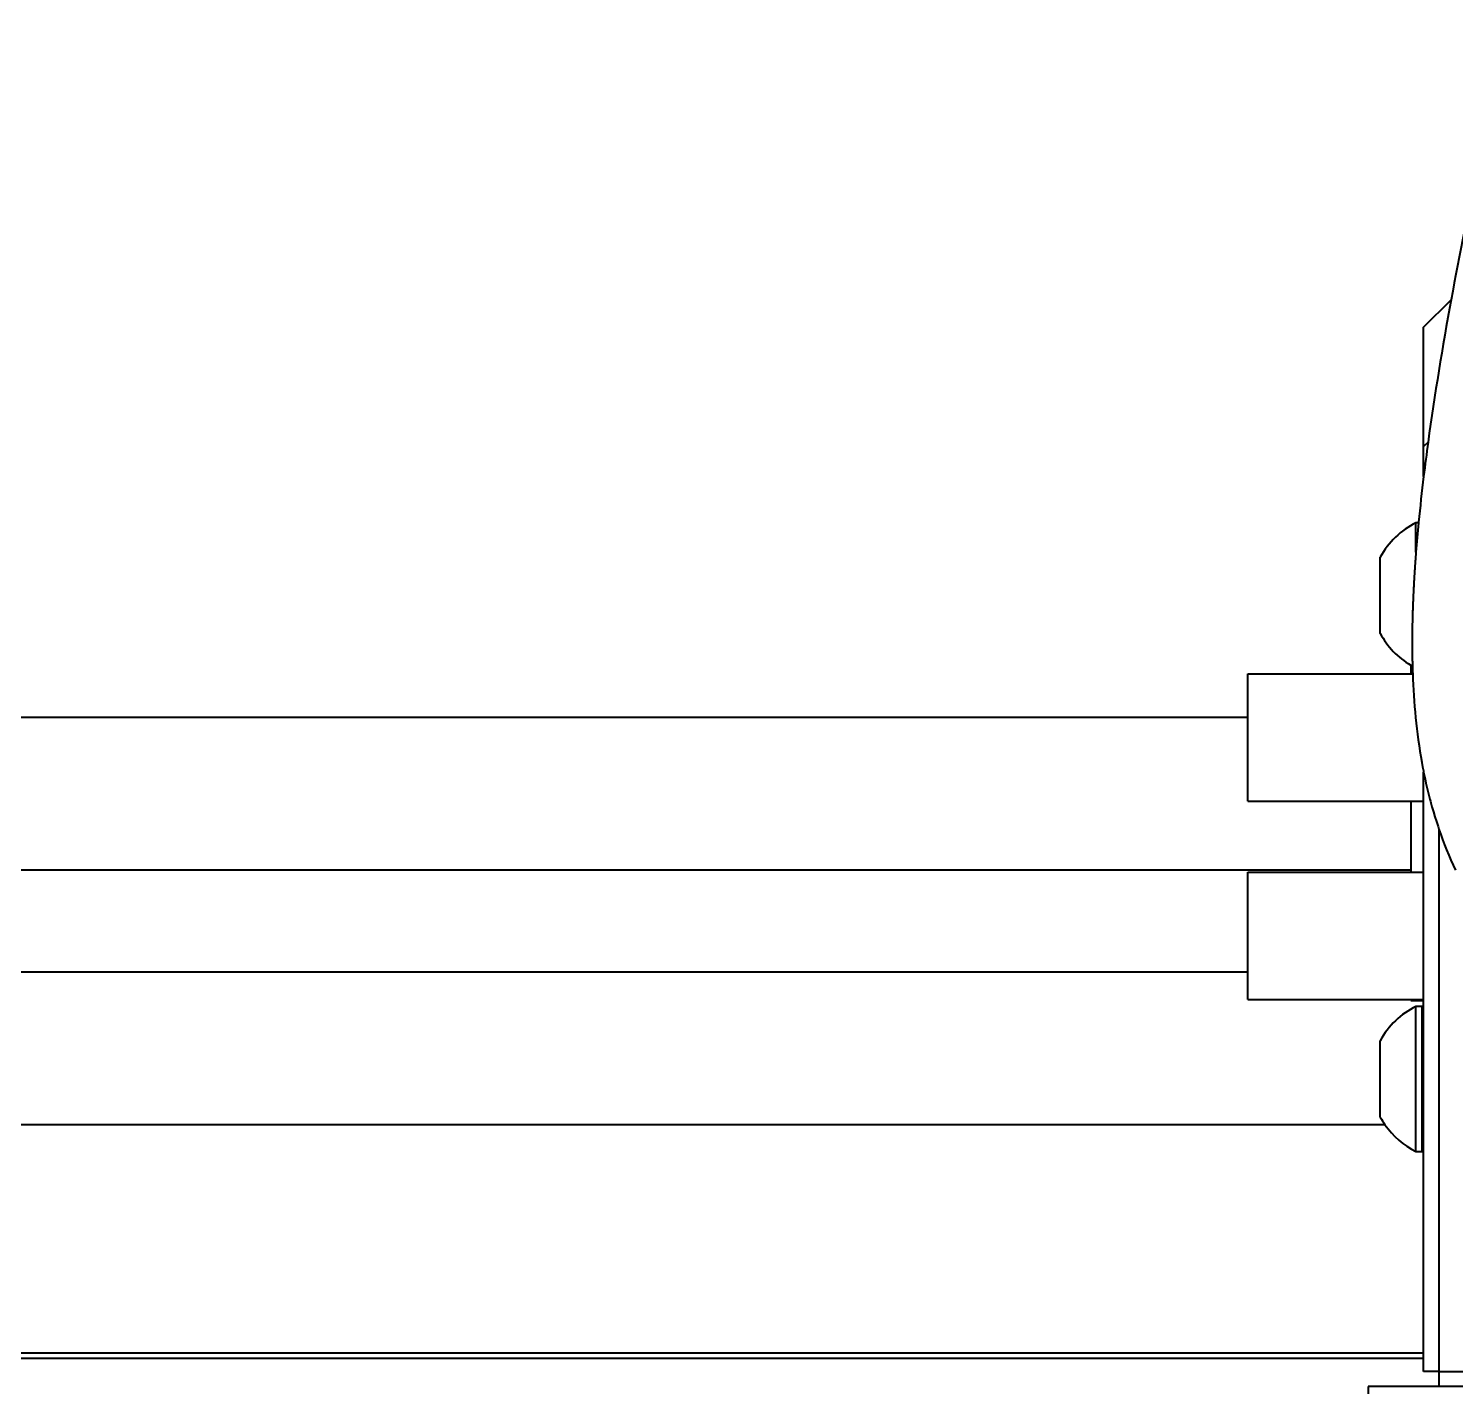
# Model space of a CAD drawing. Header units: millimetres. Extents: x 15 to 415, y 5 to 292.
# Drawn here: x 123.03 to 137.04, y 106.43 to 119.77 of the extents above; entities that cross this region are included whole.
import ezdxf

# ---------------------------------------------------------------- set-up
doc = ezdxf.new("R2010")
doc.units = ezdxf.units.MM
doc.layers.add('Geometries', color=7, linetype='Continuous')

msp = doc.modelspace()

# ---------------------------------------------------------------- linework, layer by layer
at = {"layer": 'Geometries', "linetype": 'Continuous', "lineweight": 40}
for p, q in [((136.7289, 116.8338), (136.9986, 117.1035)), ((136.7289, 115.6607), (136.7289, 116.8338)), ((136.7726, 115.7045), (136.7289, 115.6607)), ((136.7289, 115.367), (136.7289, 115.6607)), ((136.6733, 114.9125), (136.6536, 114.9125)), ((136.6536, 114.6254), (136.6536, 114.9125)), ((136.6795, 114.9187), (136.6733, 114.9125)), ((136.6789, 114.9125), (136.6733, 114.9125)), ((136.303, 113.825), (136.303, 114.575)), ((135.0017, 113.4295), (136.602, 113.4295)), ((135.0017, 112.9996), (135.0017, 113.4295)), ((136.602, 113.5151), (136.602, 113.4295)), ((136.602, 113.4295), (136.6216, 113.4295)), ((135.0017, 112.9996), (97.9968, 112.9996)), ((135.0017, 112.1795), (135.0017, 112.9996)), ((136.7289, 112.1795), (136.7289, 112.4643)), ((135.0017, 112.1795), (136.602, 112.1795)), ((136.602, 112.1795), (136.602, 111.4996)), ((136.602, 112.1795), (136.7289, 112.1795)), ((136.7289, 111.4795), (136.7289, 112.1795)), ((136.8789, 111.9034), (136.8789, 106.5767)), ((136.602, 111.4996), (98.102, 111.4996)), ((135.0017, 110.4996), (135.0017, 111.4795)), ((135.0017, 111.4795), (136.602, 111.4795)), ((136.602, 111.4996), (136.602, 111.4795)), ((136.602, 111.4795), (136.7289, 111.4795)), ((136.7289, 110.2295), (136.7289, 111.4795)), ((135.0017, 110.4996), (98.102, 110.4996)), ((135.0017, 110.2295), (135.0017, 110.4996)), ((135.0017, 110.2295), (136.602, 110.2295)), ((136.602, 110.2295), (136.602, 110.2216)), ((136.602, 110.2295), (136.7289, 110.2295)), ((136.602, 110.2216), (136.7289, 110.2216)), ((136.7289, 110.2216), (136.7289, 110.2295)), ((136.7289, 109.825), (136.7289, 110.2216)), ((136.6536, 108.7375), (136.6536, 110.1625)), ((136.7155, 110.1625), (136.6536, 110.1625)), ((136.7155, 109.825), (136.7155, 110.1625)), ((136.303, 109.075), (136.303, 109.825)), ((136.7155, 109.825), (136.7289, 109.825)), ((136.7155, 109.075), (136.7155, 109.825)), ((136.7289, 109.075), (136.7289, 109.825)), ((136.7155, 109.075), (136.7289, 109.075)), ((136.7155, 108.9996), (136.7155, 109.075)), ((136.7289, 108.9996), (136.7289, 109.075)), ((136.349, 108.9996), (98.102, 108.9996)), ((136.7155, 108.7375), (136.7155, 108.9996)), ((136.7289, 108.9996), (136.7155, 108.9996)), ((136.7289, 106.7548), (136.7289, 108.9996)), ((136.6536, 108.7375), (136.7155, 108.7375)), ((136.7289, 106.7548), (97.9968, 106.7548)), ((136.7289, 106.7048), (97.9968, 106.7048)), ((136.7289, 106.7048), (136.7289, 106.7548)), ((136.7289, 106.5767), (136.7289, 106.7048)), ((136.8789, 106.5767), (136.7289, 106.5767)), ((136.8789, 106.5767), (136.883, 106.5767)), ((136.883, 106.4291), (136.883, 106.5767)), ((136.883, 106.5767), (137.1451, 106.5767)), ((136.1826, 106.4291), (136.1826, 105.7548)), ((136.883, 106.4291), (136.1826, 106.4291)), ((137.1451, 106.4291), (136.883, 106.4291))]:
    msp.add_line(p, q, dxfattribs=at)
at = {"layer": 'Geometries', "linetype": 'Continuous', "lineweight": 40, "flags": 128}
for points in [[(136.6795, 114.9187), (136.679, 114.9139), (136.6789, 114.9126)], [(136.6536, 114.6253), (136.6534, 114.6236), (136.6532, 114.6199), (136.6529, 114.6162), (136.6526, 114.6125), (136.6518, 114.6027), (136.651, 114.5924), (136.6507, 114.5883), (136.6504, 114.5841), (136.6501, 114.5795), (136.6497, 114.5744), (136.6493, 114.5698), (136.649, 114.5648), (136.6486, 114.5595), (136.6482, 114.5539), (136.6477, 114.5478), (136.6473, 114.5414), (136.6468, 114.5351), (136.6464, 114.5292), (136.6459, 114.5221), (136.6454, 114.5155), (136.645, 114.5094), (136.6446, 114.5037), (136.6442, 114.4986), (136.6439, 114.4939), (136.6436, 114.4897), (136.6434, 114.486), (136.6431, 114.4826), (136.6429, 114.479), (136.6424, 114.4718), (136.6419, 114.4642), (136.6416, 114.4602), (136.6413, 114.4562), (136.6411, 114.452), (136.6408, 114.4478), (136.6405, 114.4432), (136.6402, 114.4381), (136.6398, 114.4326), (136.6394, 114.4265), (136.639, 114.4199), (136.6386, 114.4142), (136.6383, 114.4082), (136.6379, 114.4023), (136.6375, 114.3967), (136.6372, 114.3914), (136.6368, 114.3849), (136.6365, 114.3788), (136.6361, 114.3733), (136.6358, 114.3681), (136.6355, 114.3634), (136.6353, 114.3593), (136.6351, 114.3556), (136.6349, 114.352), (136.6347, 114.3481), (136.6343, 114.3417), (136.6339, 114.3347), (136.6335, 114.3273), (136.6331, 114.3213), (136.6328, 114.315), (136.6324, 114.3082), (136.632, 114.3011), (136.6316, 114.2935), (136.6312, 114.2855), (136.6308, 114.2771), (136.6304, 114.2702), (136.6301, 114.2639), (136.6298, 114.258), (136.6295, 114.2526), (136.6293, 114.2477), (136.6291, 114.2433), (136.6289, 114.2394), (136.6287, 114.236), (136.6285, 114.2324), (136.6283, 114.2282), (136.6281, 114.2236), (136.6279, 114.2186), (136.6276, 114.2131), (136.6273, 114.2072), (136.627, 114.1991), (136.6266, 114.1909), (136.6262, 114.1826), (136.6259, 114.1742), (136.6255, 114.1657), (136.6251, 114.1567), (136.6249, 114.1503), (136.6246, 114.1438), (136.6243, 114.137), (136.6241, 114.13), (136.6238, 114.1228), (136.6235, 114.1155), (136.6232, 114.1087), (136.623, 114.1011), (136.6227, 114.0941), (136.6225, 114.0877), (136.6223, 114.0817), (136.6221, 114.0763), (136.6219, 114.0711), (136.6215, 114.059), (136.6211, 114.0472), (136.6209, 114.0402), (136.6207, 114.0327), (136.6205, 114.0247), (136.6202, 114.0162), (136.62, 114.0072), (136.6197, 113.9977), (136.6194, 113.9877), (136.6192, 113.9795), (136.619, 113.971), (136.6188, 113.9622), (136.6186, 113.9535), (136.6184, 113.9454), (136.6183, 113.9378), (136.6181, 113.9309), (136.618, 113.9253), (136.6179, 113.9202), (136.6178, 113.9154), (136.6177, 113.9105), (136.6176, 113.9057), (136.6176, 113.9009), (136.6175, 113.896), (136.6174, 113.8912), (136.6173, 113.8836), (136.6172, 113.8757), (136.617, 113.8673), (136.6169, 113.8586), (136.6168, 113.852), (136.6168, 113.8451), (136.6167, 113.8378), (136.6166, 113.8301), (136.6165, 113.8221), (136.6164, 113.8136), (136.6164, 113.8052), (136.6163, 113.7962), (136.6163, 113.7877), (136.6162, 113.7795), (136.6162, 113.7717), (136.6162, 113.7643), (136.6161, 113.755), (136.6161, 113.746), (136.6161, 113.7372), (136.6161, 113.7286), (136.6161, 113.72), (136.6162, 113.7114), (136.6162, 113.7026), (136.6162, 113.6958), (136.6163, 113.6886), (136.6163, 113.6811), (136.6164, 113.6731), (136.6164, 113.6649), (136.6165, 113.6571), (136.6166, 113.6497), (136.6166, 113.6434), (136.6167, 113.6375), (136.6167, 113.6319), (136.6168, 113.6264), (136.6169, 113.6211), (136.617, 113.616), (136.617, 113.6095), (136.6171, 113.6026), (136.6173, 113.5952), (136.6174, 113.5874), (136.6175, 113.5792), (136.6179, 113.5626), (136.6182, 113.5454), (136.6185, 113.5324), (136.6188, 113.5198), (136.6191, 113.5076), (136.6192, 113.5054)], [(136.6192, 113.5054), (136.6195, 113.4959), (136.6198, 113.4847), (136.6201, 113.4741), (136.6204, 113.4643), (136.6208, 113.4541), (136.6211, 113.4435), (136.6215, 113.4329), (136.6216, 113.4295)], [(136.7105, 112.5608), (136.7113, 112.5564), (136.7188, 112.5161), (136.7265, 112.476), (136.7288, 112.4643)], [(136.7288, 112.4643), (136.7346, 112.4362), (136.743, 112.3962), (136.7518, 112.3563), (136.7608, 112.3166), (136.7703, 112.277), (136.7799, 112.2379), (136.7899, 112.1992), (136.7951, 112.1795)], [(136.7951, 112.1795), (136.8002, 112.1605), (136.8109, 112.1219), (136.8248, 112.0735), (136.8394, 112.0251), (136.8545, 111.9767), (136.8704, 111.9284), (136.8788, 111.9034)]]:
    msp.add_lwpolyline(points, dxfattribs=at)
at = {"layer": 'Geometries', "linetype": 'Continuous', "lineweight": 40}
for centre, radius, start, end in [((205.2447, 104.4063), 69.4172, 167.215575, 169.460519), ((168.5518, 111.29), 32.0843, 169.56061, 172.09169), ((159.3721, 112.6021), 22.8114, 172.18347, 173.03805), ((155.3201, 113.0918), 18.7299, 173.02269, 174.40263), ((137.0017, 114.2), 0.793, 116.03726, 151.77736), ((152.1271, 113.4075), 15.5213, 174.43521, 175.49978), ((137.0017, 114.2), 0.793, 208.22268, 239.73814), ((137.0017, 114.2), 0.793, 239.73814, 241.15997), ((143.5939, 113.6765), 6.9766, 182.02891, 185.56721), ((142.2344, 113.5445), 5.6108, 185.57239, 190.09695), ((140.621, 113.1782), 3.9533, 198.81098, 205.1249), ((137.0017, 109.45), 0.793, 116.03726, 151.77736), ((137.0017, 109.45), 0.793, 208.22268, 214.61057), ((137.0017, 109.45), 0.793, 214.61057, 243.96274)]:
    msp.add_arc(centre, radius, start, end, dxfattribs=at)

doc.saveas('drawing.dxf')
